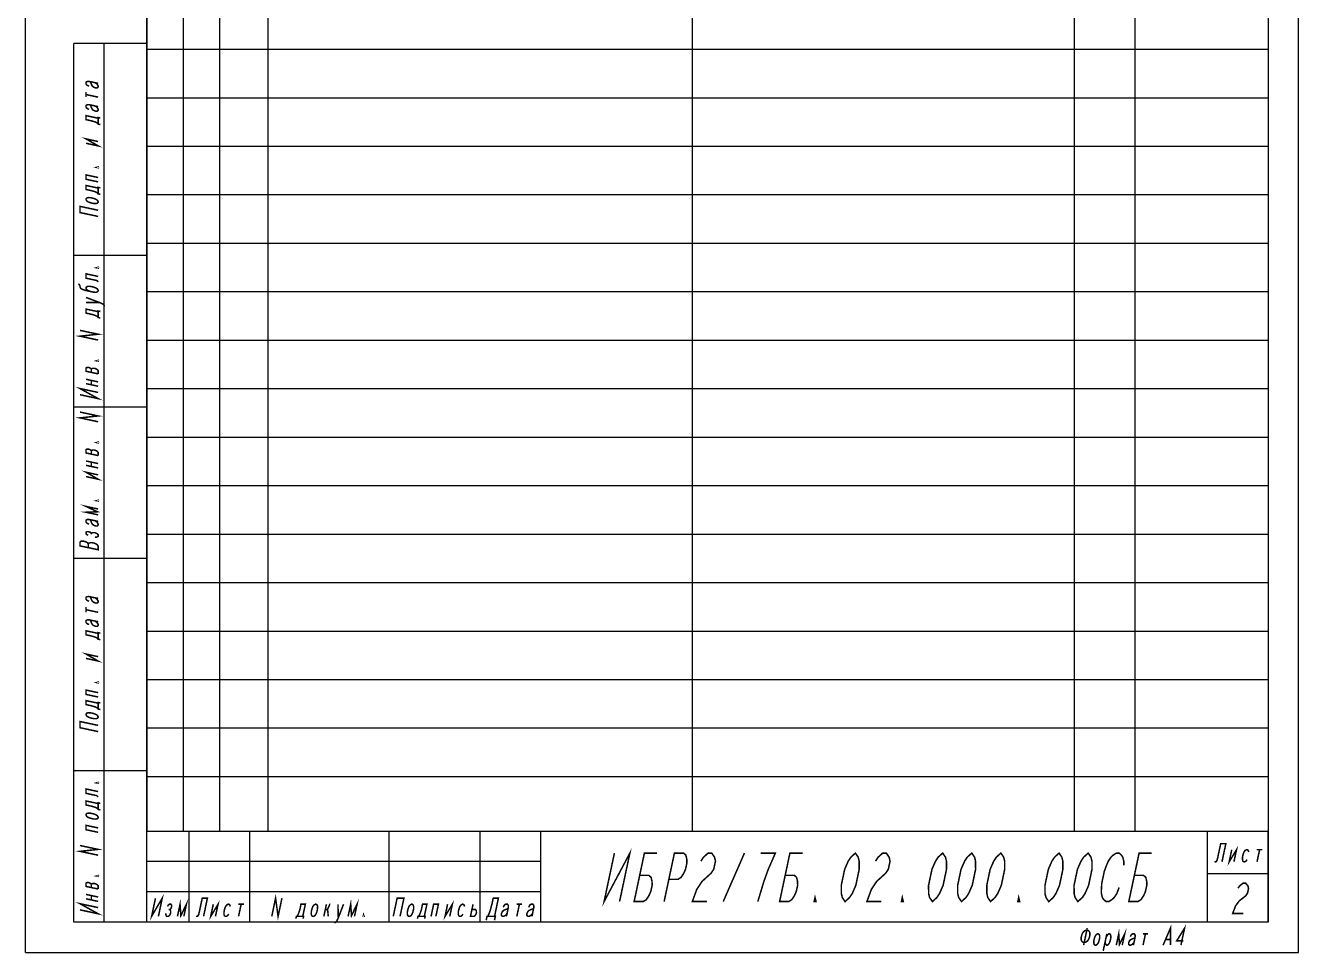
# Model space of a CAD drawing. Header units: millimetres. Extents: x 0 to 210, y 0 to 297.
# Drawn here: x 0 to 210, y 0 to 153 of the extents above; entities that cross this region are included whole.
import ezdxf

# ---------------------------------------------------------------- set-up
doc = ezdxf.new("R2010")
doc.units = ezdxf.units.MM
doc.header["$LTSCALE"] = 19.36
doc.layers.get('0').update_dxf_attribs({"linetype": 'CONTINUOUS'})

msp = doc.modelspace()

# ---------------------------------------------------------------- linework, layer by layer
at = {"color": 7, "linetype": 'CONTINUOUS'}
for p, q in [((0, 0), (0, 297)), ((210, 0), (210, 297)), ((20, 5), (20, 292)), ((205, 292), (205, 5)), ((20, 277), (20, 20)), ((26, 277), (26, 20)), ((32, 277), (32, 20)), ((40, 277), (40, 20)), ((110, 277), (110, 20)), ((173, 277), (173, 20)), ((183, 277), (183, 20)), ((205, 277), (205, 20)), ((20, 150), (8, 150)), ((8, 5), (8, 150)), ((13, 5), (13, 150)), ((20, 5), (20, 150)), ((205, 149), (20, 149)), ((205, 141), (20, 141)), ((205, 133), (20, 133)), ((205, 125), (20, 125)), ((205, 117), (20, 117)), ((20, 115), (8, 115)), ((205, 109), (20, 109)), ((205, 101), (20, 101)), ((205, 93), (20, 93)), ((20, 90), (8, 90)), ((205, 85), (20, 85)), ((205, 77), (20, 77)), ((205, 69), (20, 69)), ((20, 65), (8, 65)), ((205, 61), (20, 61)), ((205, 53), (20, 53)), ((205, 45), (20, 45)), ((205, 37), (20, 37)), ((20, 30), (8, 30)), ((205, 29), (20, 29)), ((205, 20), (20, 20)), ((205, 20), (20, 20)), ((20, 5), (20, 20)), ((27, 5), (27, 20)), ((37, 5), (37, 20)), ((60, 5), (60, 20)), ((75, 5), (75, 20)), ((85, 5), (85, 20)), ((195, 5), (195, 20)), ((205, 5), (205, 20)), ((85, 15), (20, 15)), ((205, 13), (195, 13)), ((85, 10), (20, 10)), ((20, 5), (8, 5)), ((205, 5), (20, 5)), ((0, 0), (210, 0))]:
    msp.add_line(p, q, dxfattribs=at)
at = {"color": 2, "linetype": 'CONTINUOUS', "const_width": 0.25}
for points in [[(10.49, 142.96), (10.24, 143.07), (10.11, 143.16), (9.99, 143.31), (9.99, 143.61), (10.11, 143.7), (10.24, 143.73), (10.49, 143.74), (11.86, 143.45), (11.99, 143.48)], [(10.61, 143.71), (10.74, 143.63), (10.86, 143.3), (10.99, 143.03), (11.11, 142.89), (11.24, 142.8), (11.49, 142.69), (11.61, 142.66), (11.86, 142.67), (11.99, 142.82), (11.99, 143), (11.86, 143.21), (11.74, 143.35), (11.49, 143.53)], [(9.99, 141.15), (9.99, 141.99)], [(9.99, 141.57), (11.99, 141.14)], [(10.49, 139.12), (10.24, 139.23), (10.11, 139.32), (9.99, 139.47), (9.99, 139.77), (10.11, 139.86), (10.24, 139.89), (10.49, 139.9), (11.86, 139.61), (11.99, 139.64)], [(10.61, 139.87), (10.74, 139.79), (10.86, 139.46), (10.99, 139.19), (11.11, 139.05), (11.24, 138.96), (11.49, 138.85), (11.61, 138.82), (11.86, 138.83), (11.99, 138.98), (11.99, 139.16), (11.86, 139.37), (11.74, 139.51), (11.49, 139.69)], [(11.99, 136.82), (11.74, 136.93), (11.49, 137.05), (10.86, 137.24), (9.99, 137.43), (9.99, 138.09), (11.99, 137.66)], [(12.36, 136.62), (11.99, 136.7), (11.99, 137.78), (12.36, 137.7)], [(9.99, 133.53), (11.99, 133.1), (9.99, 134.25), (11.99, 133.82)], [(11.99, 127.16), (9.99, 127.59), (9.99, 128.31), (11.99, 127.88)], [(11.99, 129.62), (11.99, 129.5), (11.74, 129.55), (11.99, 129.62)], [(11.99, 125.3), (11.74, 125.41), (11.49, 125.53), (10.86, 125.72), (9.99, 125.91), (9.99, 126.57), (11.99, 126.14)], [(12.36, 125.1), (11.99, 125.18), (11.99, 126.26), (12.36, 126.18)], [(10.74, 123.71), (10.36, 123.85), (10.11, 124.02), (9.99, 124.23), (9.99, 124.35), (10.11, 124.5), (10.36, 124.57), (10.74, 124.55), (11.24, 124.44), (11.61, 124.3), (11.86, 124.13), (11.99, 123.92), (11.99, 123.8), (11.86, 123.65), (11.61, 123.58), (11.24, 123.6), (10.74, 123.71)], [(11.99, 121.46), (8.99, 122.1), (8.99, 123.12), (11.99, 122.48)], [(11.99, 110.66), (11.86, 110.81), (11.74, 110.89), (11.61, 110.92), (9.99, 111.27), (9.99, 111.99), (11.99, 111.56)], [(11.99, 113.06), (11.99, 112.94), (11.74, 112.99), (11.99, 113.06)], [(10.74, 109.07), (10.36, 109.21), (10.11, 109.38), (9.99, 109.59), (9.99, 109.71), (10.11, 109.86), (10.36, 109.93), (10.74, 109.91), (11.24, 109.8), (11.61, 109.66), (11.86, 109.49), (11.99, 109.28), (11.99, 109.16), (11.86, 109.01), (11.61, 108.94), (11.24, 108.96), (10.74, 109.07), (9.99, 109.23), (9.49, 109.39), (9.24, 109.5), (9.11, 109.59), (8.99, 109.86), (8.99, 109.98), (8.86, 110.24), (8.74, 110.33)], [(12.86, 106.69), (12.99, 106.73), (12.99, 106.79), (12.86, 106.93), (12.74, 107.02), (12.24, 107.25), (9.99, 108.09)], [(9.99, 107.25), (12.24, 107.25)], [(11.99, 104.9), (11.74, 105.01), (11.49, 105.13), (10.86, 105.32), (9.99, 105.51), (9.99, 106.17), (11.99, 105.74)], [(12.36, 104.7), (11.99, 104.78), (11.99, 105.86), (12.36, 105.78)], [(11.99, 101.06), (8.99, 101.7), (11.99, 102.02), (8.99, 102.66)], [(11.99, 95.48), (9.99, 95.91), (9.99, 96.45), (10.11, 96.54), (10.36, 96.55), (10.49, 96.52), (10.74, 96.41), (10.86, 96.26), (10.86, 95.72)], [(11.99, 97.7), (11.99, 97.58), (11.74, 97.63), (11.99, 97.7)], [(9.99, 94.59), (11.99, 94.16)], [(11.99, 95.48), (11.99, 96.02), (11.86, 96.17), (11.74, 96.25), (11.49, 96.37), (11.36, 96.39), (11.11, 96.39), (10.99, 96.35), (10.86, 96.26)], [(10.86, 93.68), (10.86, 94.4)], [(8.99, 92.04), (11.99, 91.4), (8.99, 93.06), (11.99, 92.42)], [(9.99, 93.87), (11.99, 93.44)], [(11.99, 87.58), (8.99, 88.22), (11.99, 88.54), (8.99, 89.18)], [(11.99, 84.22), (11.99, 84.1), (11.74, 84.15), (11.99, 84.22)], [(11.99, 82), (9.99, 82.43), (9.99, 82.97), (10.11, 83.06), (10.36, 83.07), (10.49, 83.04), (10.74, 82.93), (10.86, 82.78), (10.86, 82.24)], [(11.99, 82), (11.99, 82.54), (11.86, 82.69), (11.74, 82.77), (11.49, 82.89), (11.36, 82.91), (11.11, 82.91), (10.99, 82.87), (10.86, 82.78)], [(9.99, 81.11), (11.99, 80.68)], [(9.99, 80.39), (11.99, 79.96)], [(10.86, 80.2), (10.86, 80.92)], [(9.99, 78.53), (11.99, 78.1), (9.99, 79.25), (11.99, 78.82)], [(11.99, 72.22), (9.99, 72.65), (11.86, 72.73), (9.99, 73.61), (11.99, 73.18)], [(11.99, 74.62), (11.99, 74.5), (11.74, 74.55), (11.99, 74.62)], [(10.49, 70.68), (10.24, 70.79), (10.11, 70.88), (9.99, 71.03), (9.99, 71.33), (10.11, 71.42), (10.24, 71.45), (10.49, 71.46), (11.86, 71.17), (11.99, 71.2)], [(10.61, 71.43), (10.74, 71.35), (10.86, 71.02), (10.99, 70.75), (11.11, 70.61), (11.24, 70.52), (11.49, 70.41), (11.61, 70.38), (11.86, 70.39), (11.99, 70.54), (11.99, 70.72), (11.86, 70.93), (11.74, 71.07), (11.49, 71.25)], [(10.36, 68.85), (10.11, 68.96), (9.99, 69.11), (9.99, 69.35), (10.11, 69.44), (10.36, 69.45), (10.49, 69.42), (10.74, 69.31), (10.86, 69.16), (10.86, 68.98)], [(11.49, 68.55), (11.74, 68.55), (11.86, 68.59), (11.99, 68.68), (11.99, 68.92), (11.86, 69.07), (11.74, 69.15), (11.49, 69.27), (11.36, 69.29), (11.11, 69.29), (10.99, 69.25), (10.86, 69.16)], [(10.36, 66.81), (10.36, 67.41), (10.24, 67.61), (10.11, 67.7), (9.86, 67.81), (9.49, 67.89), (9.24, 67.88), (9.11, 67.85), (8.99, 67.7), (8.99, 67.1), (11.99, 66.46), (11.99, 67.06), (11.86, 67.27), (11.61, 67.44), (11.36, 67.55), (10.99, 67.63), (10.74, 67.63), (10.49, 67.56), (10.36, 67.41)], [(10.49, 57.96), (10.24, 58.07), (10.11, 58.16), (9.99, 58.31), (9.99, 58.61), (10.11, 58.7), (10.24, 58.73), (10.49, 58.74), (11.86, 58.45), (11.99, 58.48)], [(10.61, 58.71), (10.74, 58.63), (10.86, 58.3), (10.99, 58.03), (11.11, 57.89), (11.24, 57.8), (11.49, 57.69), (11.61, 57.66), (11.86, 57.67), (11.99, 57.82), (11.99, 58), (11.86, 58.21), (11.74, 58.35), (11.49, 58.53)], [(9.99, 56.15), (9.99, 56.99)], [(9.99, 56.57), (11.99, 56.14)], [(10.49, 54.12), (10.24, 54.23), (10.11, 54.32), (9.99, 54.47), (9.99, 54.77), (10.11, 54.86), (10.24, 54.89), (10.49, 54.9), (11.86, 54.61), (11.99, 54.64)], [(10.61, 54.87), (10.74, 54.79), (10.86, 54.46), (10.99, 54.19), (11.11, 54.05), (11.24, 53.96), (11.49, 53.85), (11.61, 53.82), (11.86, 53.83), (11.99, 53.98), (11.99, 54.16), (11.86, 54.37), (11.74, 54.51), (11.49, 54.69)], [(11.99, 51.82), (11.74, 51.93), (11.49, 52.05), (10.86, 52.24), (9.99, 52.43), (9.99, 53.09), (11.99, 52.66)], [(12.36, 51.62), (11.99, 51.7), (11.99, 52.78), (12.36, 52.7)], [(9.99, 48.53), (11.99, 48.1), (9.99, 49.25), (11.99, 48.82)], [(11.99, 44.62), (11.99, 44.5), (11.74, 44.55), (11.99, 44.62)], [(11.99, 42.16), (9.99, 42.59), (9.99, 43.31), (11.99, 42.88)], [(11.99, 40.3), (11.74, 40.41), (11.49, 40.53), (10.86, 40.72), (9.99, 40.91), (9.99, 41.57), (11.99, 41.14)], [(12.36, 40.1), (11.99, 40.18), (11.99, 41.26), (12.36, 41.18)], [(11.99, 36.46), (8.99, 37.1), (8.99, 38.12), (11.99, 37.48)], [(10.74, 38.71), (10.36, 38.85), (10.11, 39.02), (9.99, 39.23), (9.99, 39.35), (10.11, 39.5), (10.36, 39.57), (10.74, 39.55), (11.24, 39.44), (11.61, 39.3), (11.86, 39.13), (11.99, 38.92), (11.99, 38.8), (11.86, 38.65), (11.61, 38.58), (11.24, 38.6), (10.74, 38.71)], [(11.99, 28.06), (11.99, 27.94), (11.74, 27.99), (11.99, 28.06)], [(11.99, 25.66), (11.86, 25.81), (11.74, 25.89), (11.61, 25.92), (9.99, 26.27), (9.99, 26.99), (11.99, 26.56)], [(11.99, 23.74), (11.74, 23.85), (11.49, 23.97), (10.86, 24.16), (9.99, 24.35), (9.99, 25.01), (11.99, 24.58)], [(10.74, 22.15), (10.36, 22.29), (10.11, 22.46), (9.99, 22.67), (9.99, 22.79), (10.11, 22.94), (10.36, 23.01), (10.74, 22.99), (11.24, 22.88), (11.61, 22.74), (11.86, 22.57), (11.99, 22.36), (11.99, 22.24), (11.86, 22.09), (11.61, 22.02), (11.24, 22.04), (10.74, 22.15)], [(12.36, 23.54), (11.99, 23.62), (11.99, 24.7), (12.36, 24.62)], [(11.99, 19.84), (9.99, 20.27), (9.99, 20.99), (11.99, 20.56)], [(11.99, 16.06), (8.99, 16.7), (11.99, 17.02), (8.99, 17.66)], [(97.15, 16.41), (95.45, 8.41), (99.7, 16.41), (98, 8.41)], [(196.22, 15.09), (196.26, 14.97), (196.39, 14.97), (196.48, 15.09), (196.6, 15.34), (197.16, 17.97), (198.01, 17.97), (197.37, 14.97)], [(198.98, 16.97), (198.56, 14.97), (199.77, 16.97), (199.34, 14.97)], [(201.79, 16.59), (201.71, 16.84), (201.54, 16.97), (201.41, 16.97), (201.19, 16.84), (201, 16.59), (200.86, 16.22), (200.75, 15.72), (200.74, 15.34), (200.81, 15.09), (200.98, 14.97), (201.12, 14.97), (201.34, 15.09), (201.52, 15.34)], [(203.12, 16.97), (204.03, 16.97)], [(203.58, 16.97), (203.15, 14.97)], [(101.32, 12.74), (102.82, 12.74), (103.2, 12.41), (103.36, 11.74), (103.37, 11.08), (103.15, 10.08), (102.86, 9.41), (102.42, 8.74), (101.9, 8.41), (100.4, 8.41), (102.1, 16.41), (104.2, 16.41)], [(106.13, 12.08), (107.63, 12.08), (108.15, 12.41), (108.59, 13.08), (108.88, 13.74), (109.1, 14.74), (109.09, 15.41), (108.93, 16.08), (108.55, 16.41), (107.05, 16.41), (105.35, 8.41)], [(111.42, 15.08), (111.86, 15.74), (112.6, 16.41), (113.2, 16.41), (113.66, 15.74), (113.82, 15.08), (113.53, 13.74), (113.09, 13.08), (112.35, 12.41), (111.61, 11.74), (110.73, 10.41), (110, 8.41), (112.4, 8.41)], [(115.1, 8.41), (118.6, 16.41)], [(120.8, 8.41), (121.81, 11.74), (122.53, 13.74), (123.12, 15.08), (123.7, 16.41), (121.3, 16.41)], [(125.32, 12.74), (126.82, 12.74), (127.2, 12.41), (127.36, 11.74), (127.37, 11.08), (127.15, 10.08), (126.86, 9.41), (126.42, 8.74), (125.9, 8.41), (124.4, 8.41), (126.1, 16.41), (128.2, 16.41)], [(135.2, 8.41), (134.74, 9.08), (134.58, 9.74), (134.57, 11.08), (135.13, 13.74), (135.72, 15.08), (136.16, 15.74), (136.9, 16.41), (137.36, 15.74), (137.52, 15.08), (137.53, 13.74), (136.97, 11.08), (136.38, 9.74), (135.94, 9.08), (135.2, 8.41)], [(140.22, 15.08), (140.66, 15.74), (141.4, 16.41), (142, 16.41), (142.46, 15.74), (142.62, 15.08), (142.33, 13.74), (141.89, 13.08), (141.15, 12.41), (140.41, 11.74), (139.53, 10.41), (138.8, 8.41), (141.2, 8.41)], [(149.6, 8.41), (149.14, 9.08), (148.98, 9.74), (148.97, 11.08), (149.53, 13.74), (150.12, 15.08), (150.56, 15.74), (151.3, 16.41), (151.76, 15.74), (151.92, 15.08), (151.93, 13.74), (151.37, 11.08), (150.78, 9.74), (150.34, 9.08), (149.6, 8.41)], [(154.4, 8.41), (153.94, 9.08), (153.78, 9.74), (153.77, 11.08), (154.33, 13.74), (154.92, 15.08), (155.36, 15.74), (156.1, 16.41), (156.56, 15.74), (156.72, 15.08), (156.73, 13.74), (156.17, 11.08), (155.58, 9.74), (155.14, 9.08), (154.4, 8.41)], [(159.2, 8.41), (158.74, 9.08), (158.58, 9.74), (158.57, 11.08), (159.13, 13.74), (159.72, 15.08), (160.16, 15.74), (160.9, 16.41), (161.36, 15.74), (161.52, 15.08), (161.53, 13.74), (160.97, 11.08), (160.38, 9.74), (159.94, 9.08), (159.2, 8.41)], [(168.8, 8.41), (168.34, 9.08), (168.18, 9.74), (168.17, 11.08), (168.73, 13.74), (169.32, 15.08), (169.76, 15.74), (170.5, 16.41), (170.96, 15.74), (171.12, 15.08), (171.13, 13.74), (170.57, 11.08), (169.98, 9.74), (169.54, 9.08), (168.8, 8.41)], [(173.6, 8.41), (173.14, 9.08), (172.98, 9.74), (172.97, 11.08), (173.53, 13.74), (174.12, 15.08), (174.56, 15.74), (175.3, 16.41), (175.76, 15.74), (175.92, 15.08), (175.93, 13.74), (175.37, 11.08), (174.78, 9.74), (174.34, 9.08), (173.6, 8.41)], [(181.18, 14.41), (181.17, 15.08), (181.01, 15.74), (180.78, 16.08), (180.4, 16.41), (179.95, 16.41), (179.43, 16.08), (179.06, 15.74), (178.62, 15.08), (178.33, 14.41), (177.96, 13.41), (177.54, 11.41), (177.48, 10.41), (177.48, 9.74), (177.64, 9.08), (177.87, 8.74), (178.25, 8.41), (178.7, 8.41), (179.22, 8.74), (179.59, 9.08), (180.03, 9.74), (180.4, 10.74)], [(182.92, 12.74), (184.42, 12.74), (184.8, 12.41), (184.96, 11.74), (184.97, 11.08), (184.75, 10.08), (184.46, 9.41), (184.02, 8.74), (183.5, 8.41), (182, 8.41), (183.7, 16.41), (185.8, 16.41)], [(11.99, 12.7), (11.99, 12.58), (11.74, 12.63), (11.99, 12.7)], [(11.99, 10.48), (9.99, 10.91), (9.99, 11.45), (10.11, 11.54), (10.36, 11.55), (10.49, 11.52), (10.74, 11.41), (10.86, 11.26), (10.86, 10.72)], [(11.99, 10.48), (11.99, 11.02), (11.86, 11.17), (11.74, 11.25), (11.49, 11.37), (11.36, 11.39), (11.11, 11.39), (10.99, 11.35), (10.86, 11.26)], [(200.01, 10.61), (200.32, 11.03), (200.84, 11.44), (201.28, 11.44), (201.63, 11.03), (201.76, 10.61), (201.58, 9.78), (201.28, 9.36), (200.75, 8.94), (200.22, 8.53), (199.61, 7.69), (199.13, 6.44), (200.87, 6.44)], [(9.99, 9.59), (11.99, 9.16)], [(9.99, 8.87), (11.99, 8.44)], [(10.86, 8.68), (10.86, 9.4)], [(21.45, 8.97), (20.81, 5.97), (22.56, 8.97), (21.93, 5.97)], [(25.07, 5.97), (25.5, 7.97), (25.63, 6.09), (26.55, 7.97), (26.13, 5.97)], [(28.22, 6.09), (28.26, 5.97), (28.39, 5.97), (28.48, 6.09), (28.6, 6.34), (29.16, 8.97), (30.01, 8.97), (29.38, 5.97)], [(30.98, 7.97), (30.56, 5.97), (31.77, 7.97), (31.34, 5.97)], [(40.63, 5.97), (41.26, 8.97), (41.67, 5.97), (42.31, 8.97)], [(53.22, 5.97), (53.65, 7.97), (53.78, 6.09), (54.7, 7.97), (54.28, 5.97)], [(60.67, 5.97), (61.31, 8.97), (62.43, 8.97), (61.79, 5.97)], [(69.63, 7.97), (69.21, 5.97), (70.42, 7.97), (69.99, 5.97)], [(76.26, 5.97), (76.5, 6.47), (76.67, 6.97), (76.97, 8.09), (77.16, 8.97), (78.01, 8.97), (77.38, 5.97)], [(130.4, 8.41), (130.1, 8.41), (130.24, 9.08), (130.4, 8.41)], [(144.8, 8.41), (144.5, 8.41), (144.64, 9.08), (144.8, 8.41)], [(164, 8.41), (163.7, 8.41), (163.84, 9.08), (164, 8.41)], [(8.99, 7.04), (11.99, 6.4), (8.99, 8.06), (11.99, 7.42)], [(23.15, 6.47), (23.16, 6.22), (23.2, 6.09), (23.3, 5.97), (23.57, 5.97), (23.72, 6.09), (23.82, 6.22), (23.93, 6.47), (23.96, 6.59), (23.95, 6.84), (23.91, 6.97), (23.8, 7.09)], [(23.45, 7.59), (23.57, 7.84), (23.73, 7.97), (23.99, 7.97), (24.1, 7.84), (24.11, 7.59), (24.08, 7.47), (23.96, 7.22), (23.8, 7.09), (23.61, 7.09)], [(33.79, 7.59), (33.71, 7.84), (33.54, 7.97), (33.41, 7.97), (33.19, 7.84), (33, 7.59), (32.86, 7.22), (32.75, 6.72), (32.74, 6.34), (32.81, 6.09), (32.98, 5.97), (33.12, 5.97), (33.34, 6.09), (33.52, 6.34)], [(35.12, 7.97), (36.03, 7.97)], [(35.58, 7.97), (35.15, 5.97)], [(44.83, 5.97), (44.94, 6.22), (45.06, 6.47), (45.26, 7.09), (45.45, 7.97), (46.17, 7.97), (45.74, 5.97)], [(47.26, 7.22), (47.4, 7.59), (47.59, 7.84), (47.81, 7.97), (47.94, 7.97), (48.11, 7.84), (48.19, 7.59), (48.18, 7.22), (48.07, 6.72), (47.92, 6.34), (47.74, 6.09), (47.52, 5.97), (47.38, 5.97), (47.21, 6.09), (47.14, 6.34), (47.15, 6.72), (47.26, 7.22)], [(49.65, 7.97), (49.22, 5.97)], [(49.46, 7.09), (49.59, 7.09), (49.72, 7.09), (49.88, 7.22), (50, 7.47), (50.15, 7.84), (50.24, 7.97), (50.3, 7.97)], [(49.72, 7.09), (49.83, 6.97), (49.87, 6.84), (49.94, 5.97)], [(51, 5.09), (51.04, 4.97), (51.11, 4.97), (51.27, 5.09), (51.36, 5.22), (51.6, 5.72), (52.47, 7.97)], [(51.55, 7.97), (51.6, 5.72)], [(55.85, 5.97), (55.72, 5.97), (55.77, 6.22), (55.85, 5.97)], [(63.11, 7.22), (63.25, 7.59), (63.44, 7.84), (63.66, 7.97), (63.79, 7.97), (63.96, 7.84), (64.04, 7.59), (64.03, 7.22), (63.92, 6.72), (63.77, 6.34), (63.59, 6.09), (63.37, 5.97), (63.23, 5.97), (63.06, 6.09), (62.99, 6.34), (63, 6.72), (63.11, 7.22)], [(64.87, 5.97), (64.99, 6.22), (65.11, 6.47), (65.31, 7.09), (65.5, 7.97), (66.22, 7.97), (65.79, 5.97)], [(66.91, 5.97), (67.33, 7.97), (68.12, 7.97), (67.7, 5.97)], [(72.44, 7.59), (72.36, 7.84), (72.19, 7.97), (72.06, 7.97), (71.84, 7.84), (71.65, 7.59), (71.51, 7.22), (71.4, 6.72), (71.39, 6.34), (71.46, 6.09), (71.63, 5.97), (71.77, 5.97), (71.99, 6.09), (72.17, 6.34)], [(73.83, 7.97), (73.41, 5.97), (74, 5.97), (74.15, 6.09), (74.25, 6.22), (74.37, 6.47), (74.39, 6.59), (74.38, 6.84), (74.34, 6.97), (74.24, 7.09), (73.65, 7.09)], [(79.64, 7.34), (79.54, 7.22), (79.19, 7.09), (78.9, 6.97), (78.74, 6.84), (78.65, 6.72), (78.53, 6.47), (78.5, 6.34), (78.52, 6.09), (78.69, 5.97), (78.88, 5.97), (79.11, 6.09), (79.27, 6.22), (79.45, 6.47)], [(78.81, 7.47), (78.93, 7.72), (79.02, 7.84), (79.18, 7.97), (79.51, 7.97), (79.61, 7.84), (79.65, 7.72), (79.66, 7.47), (79.37, 6.09), (79.41, 5.97)], [(81.02, 7.97), (81.93, 7.97)], [(81.48, 7.97), (81.05, 5.97)], [(83.84, 7.34), (83.74, 7.22), (83.39, 7.09), (83.1, 6.97), (82.94, 6.84), (82.85, 6.72), (82.73, 6.47), (82.7, 6.34), (82.72, 6.09), (82.89, 5.97), (83.08, 5.97), (83.31, 6.09), (83.47, 6.22), (83.65, 6.47)], [(83.01, 7.47), (83.13, 7.72), (83.22, 7.84), (83.38, 7.97), (83.71, 7.97), (83.81, 7.84), (83.85, 7.72), (83.86, 7.47), (83.57, 6.09), (83.61, 5.97)], [(44.61, 5.59), (44.69, 5.97), (45.88, 5.97), (45.8, 5.59)], [(64.66, 5.59), (64.74, 5.97), (65.93, 5.97), (65.85, 5.59)], [(76, 5.34), (76.13, 5.97), (77.51, 5.97), (77.37, 5.34)], [(187.66, 1.22), (188.87, 4.02), (188.89, 1.22)], [(190.6, 1.22), (191.2, 4.02), (189.89, 1.92), (190.99, 1.92)], [(175.26, 3.67), (174.89, 3.67), (174.68, 3.55), (174.53, 3.43), (174.36, 3.2), (174.23, 2.85), (174.15, 2.5), (174.14, 2.15), (174.21, 1.92), (174.31, 1.8), (174.47, 1.68), (174.84, 1.68), (175.04, 1.8), (175.19, 1.92), (175.36, 2.15), (175.5, 2.5), (175.57, 2.85), (175.59, 3.2), (175.51, 3.43), (175.42, 3.55), (175.26, 3.67)], [(175.15, 4.02), (174.55, 1.22)], [(176.33, 2.38), (176.47, 2.73), (176.64, 2.97), (176.85, 3.08), (176.97, 3.08), (177.13, 2.97), (177.2, 2.73), (177.19, 2.38), (177.09, 1.92), (176.95, 1.57), (176.78, 1.33), (176.57, 1.22), (176.45, 1.22), (176.29, 1.33), (176.22, 1.57), (176.23, 1.92), (176.33, 2.38)], [(178.38, 3.08), (177.78, 0.28)], [(178.26, 2.5), (178.37, 2.73), (178.54, 2.97), (178.69, 3.08), (178.87, 3.08), (178.97, 2.97), (179.04, 2.73), (179.03, 2.38), (178.93, 1.92), (178.79, 1.57), (178.62, 1.33), (178.47, 1.22), (178.35, 1.22), (178.19, 1.33), (178.12, 1.57), (178.11, 1.8)], [(179.94, 1.22), (180.34, 3.08), (180.46, 1.33), (181.32, 3.08), (180.92, 1.22)], [(183.03, 2.5), (182.95, 2.38), (182.62, 2.27), (182.35, 2.15), (182.2, 2.03), (182.11, 1.92), (182, 1.68), (181.98, 1.57), (181.99, 1.33), (182.15, 1.22), (182.33, 1.22), (182.54, 1.33), (182.69, 1.45), (182.86, 1.68)], [(182.26, 2.62), (182.37, 2.85), (182.46, 2.97), (182.61, 3.08), (182.91, 3.08), (183.01, 2.97), (183.05, 2.85), (183.06, 2.62), (182.79, 1.33), (182.82, 1.22)], [(184.32, 3.08), (185.18, 3.08)], [(184.75, 3.08), (184.35, 1.22)], [(188.1, 2.15), (188.84, 2.15)]]:
    msp.add_lwpolyline(points, dxfattribs=at)

doc.saveas('drawing.dxf')
